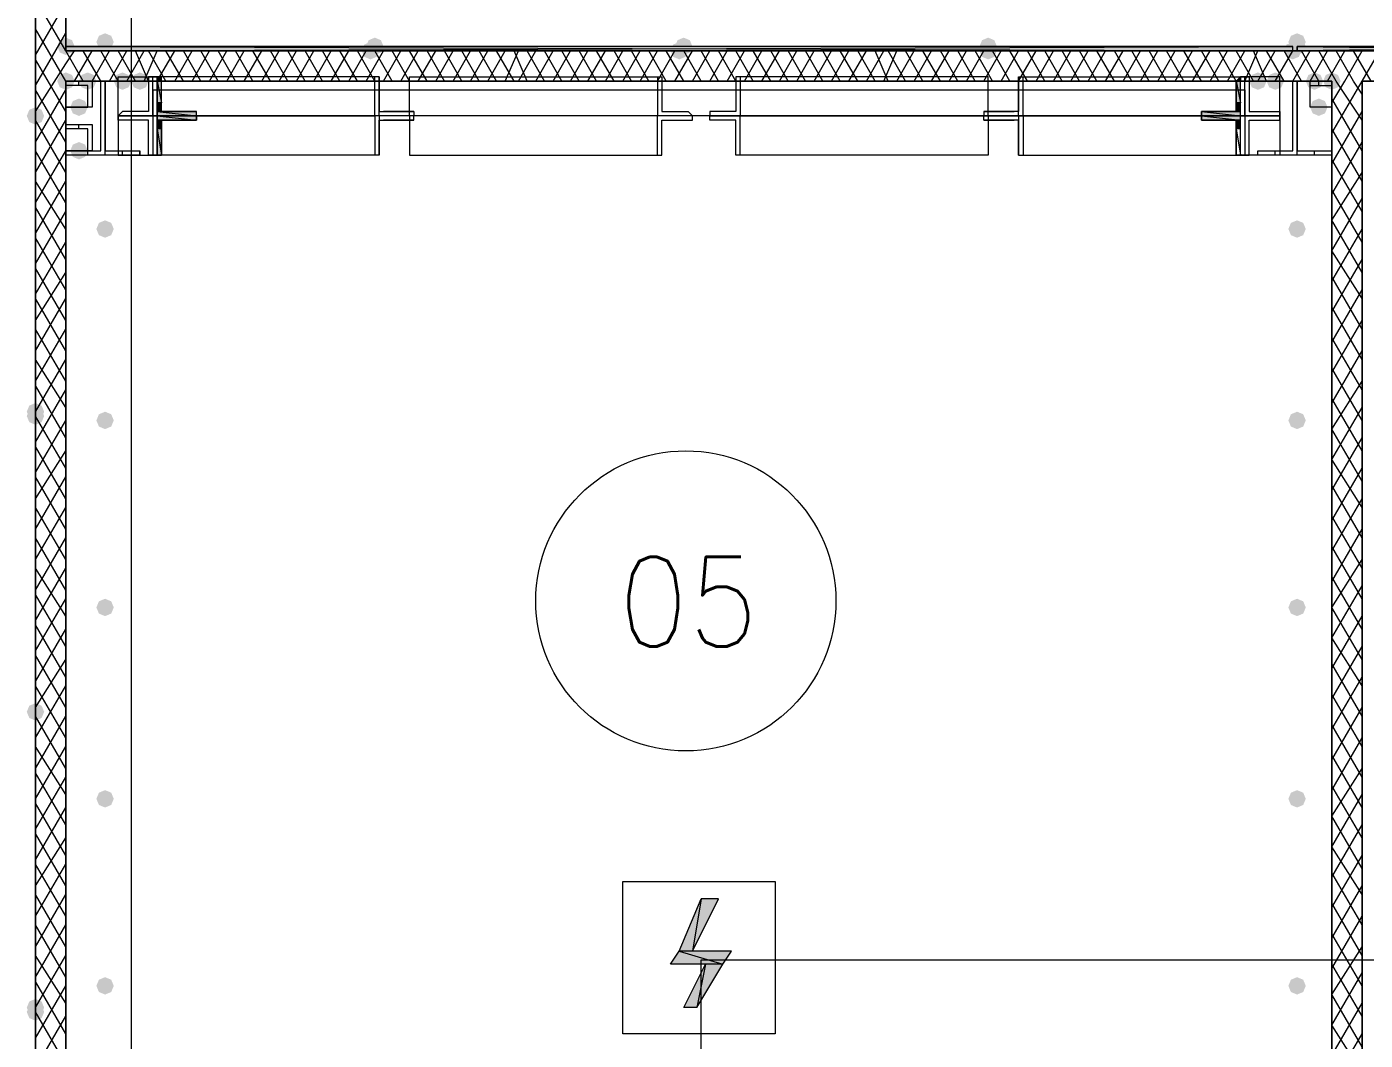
# Model space of a CAD drawing. Header units: millimetres. Extents: x 0 to 420, y 0 to 297.
# Drawn here: x 101.05 to 114.07, y 178.08 to 187.94 of the extents above; entities that cross this region are included whole.
import ezdxf

# ---------------------------------------------------------------- set-up
doc = ezdxf.new("R2010")
doc.units = ezdxf.units.MM
doc.styles.get("Standard").update_dxf_attribs({"font": 'STANDARD'})

msp = doc.modelspace()

# ---------------------------------------------------------------- hatches: boundary and pattern name
h = msp.add_hatch(color=7)
h.paths.add_polyline_path([(101.134333, 204.427667), (101.134333, 187.071)], flags=0)
h.paths.add_polyline_path([(101.134333, 187.071), (101.134333, 204.427667)], flags=0)
for color, points in [(254, [(101.515333, 187.748333), (101.490463, 187.688538), (101.430667, 187.663667), (101.370871, 187.688538), (101.346, 187.748333), (101.370871, 187.808129), (101.430667, 187.833), (101.490462, 187.808129)]), (7, [(101.896333, 187.790667), (101.871462, 187.730871), (101.811667, 187.706), (101.751871, 187.730871), (101.727, 187.790667), (101.751871, 187.850462), (101.811667, 187.875333), (101.871462, 187.850463)]), (254, [(104.521, 187.748333), (104.496129, 187.688538), (104.436333, 187.663667), (104.376537, 187.688538), (104.351667, 187.748333), (104.376537, 187.808129), (104.436333, 187.833), (104.496129, 187.808129)]), (254, [(107.526667, 187.748333), (107.501796, 187.688538), (107.442, 187.663667), (107.382204, 187.688538), (107.357333, 187.748333), (107.382204, 187.808129), (107.442, 187.833), (107.501796, 187.808129)]), (254, [(110.49, 187.748333), (110.465129, 187.688538), (110.405333, 187.663667), (110.345538, 187.688538), (110.320667, 187.748333), (110.345537, 187.808129), (110.405333, 187.833), (110.465129, 187.808129)]), (7, [(113.495667, 187.790667), (113.470796, 187.730871), (113.411, 187.706), (113.351204, 187.730871), (113.326333, 187.790667), (113.351204, 187.850462), (113.411, 187.875333), (113.470796, 187.850463)]), (254, [(113.495667, 187.748333), (113.470796, 187.688538), (113.411, 187.663667), (113.351204, 187.688538), (113.326333, 187.748333), (113.351204, 187.808129), (113.411, 187.833), (113.470796, 187.808129)]), (254, [(113.495667, 187.748333), (113.470796, 187.688538), (113.411, 187.663667), (113.351204, 187.688538), (113.326333, 187.748333), (113.351204, 187.808129), (113.411, 187.833), (113.470796, 187.808129)]), (254, [(104.478667, 187.706), (104.453796, 187.646204), (104.394, 187.621333), (104.334204, 187.646204), (104.309333, 187.706), (104.334204, 187.765796), (104.394, 187.790667), (104.453796, 187.765796)]), (254, [(107.484333, 187.706), (107.459462, 187.646204), (107.399667, 187.621333), (107.339871, 187.646204), (107.315, 187.706), (107.339871, 187.765796), (107.399667, 187.790667), (107.459462, 187.765796)]), (254, [(110.49, 187.706), (110.465129, 187.646204), (110.405333, 187.621333), (110.345538, 187.646204), (110.320667, 187.706), (110.345537, 187.765796), (110.405333, 187.790667), (110.465129, 187.765796)]), (254, [(113.453333, 187.706), (113.428463, 187.646204), (113.368667, 187.621333), (113.308871, 187.646204), (113.284, 187.706), (113.308871, 187.765796), (113.368667, 187.790667), (113.428462, 187.765796)]), (254, [(113.453333, 187.706), (113.428463, 187.646204), (113.368667, 187.621333), (113.308871, 187.646204), (113.284, 187.706), (113.308871, 187.765796), (113.368667, 187.790667), (113.428462, 187.765796)]), (7, [(101.515333, 187.409667), (101.490463, 187.349871), (101.430667, 187.325), (101.370871, 187.349871), (101.346, 187.409667), (101.370871, 187.469462), (101.430667, 187.494333), (101.490462, 187.469463)]), (7, [(101.727, 187.409667), (101.702129, 187.349871), (101.642333, 187.325), (101.582538, 187.349871), (101.557667, 187.409667), (101.582537, 187.469462), (101.642333, 187.494333), (101.702129, 187.469463)]), (7, [(102.065667, 187.409667), (102.040796, 187.349871), (101.981, 187.325), (101.921204, 187.349871), (101.896333, 187.409667), (101.921204, 187.469462), (101.981, 187.494333), (102.040796, 187.469463)]), (7, [(102.235, 187.409667), (102.210129, 187.349871), (102.150333, 187.325), (102.090538, 187.349871), (102.065667, 187.409667), (102.090537, 187.469462), (102.150333, 187.494333), (102.210129, 187.469463)]), (7, [(113.114667, 187.409667), (113.089796, 187.349871), (113.03, 187.325), (112.970204, 187.349871), (112.945333, 187.409667), (112.970204, 187.469462), (113.03, 187.494333), (113.089796, 187.469463)]), (7, [(113.284, 187.409667), (113.259129, 187.349871), (113.199333, 187.325), (113.139538, 187.349871), (113.114667, 187.409667), (113.139537, 187.469462), (113.199333, 187.494333), (113.259129, 187.469463)]), (7, [(113.665, 187.409667), (113.640129, 187.349871), (113.580333, 187.325), (113.520538, 187.349871), (113.495667, 187.409667), (113.520537, 187.469462), (113.580333, 187.494333), (113.640129, 187.469463)]), (7, [(113.834333, 187.409667), (113.809462, 187.349871), (113.749667, 187.325), (113.689871, 187.349871), (113.665, 187.409667), (113.689871, 187.469462), (113.749667, 187.494333), (113.809462, 187.469463)]), (7, [(101.642333, 187.155667), (101.617463, 187.095871), (101.557667, 187.071), (101.497871, 187.095871), (101.473, 187.155667), (101.497871, 187.215462), (101.557667, 187.240333), (101.617462, 187.215463)]), (7, [(113.707333, 187.155667), (113.682463, 187.095871), (113.622667, 187.071), (113.562871, 187.095871), (113.538, 187.155667), (113.562871, 187.215462), (113.622667, 187.240333), (113.682462, 187.215463)]), (254, [(101.219, 187.071), (101.194129, 187.011204), (101.134333, 186.986333), (101.074538, 187.011204), (101.049667, 187.071), (101.074537, 187.130796), (101.134333, 187.155667), (101.194129, 187.130796)]), (254, [(101.219, 187.071), (101.194129, 187.011204), (101.134333, 186.986333), (101.074538, 187.011204), (101.049667, 187.071), (101.074537, 187.130796), (101.134333, 187.155667), (101.194129, 187.130796)]), (98, [(102.658333, 187.113333), (102.616, 187.113333)]), (98, [(112.522, 187.113333), (112.564333, 187.113333)]), (98, [(112.776, 187.113333), (112.860667, 187.113333)]), (98, [(112.522, 187.028667), (112.564333, 187.028667)]), (7, [(101.642333, 186.732333), (101.617463, 186.672537), (101.557667, 186.647667), (101.497871, 186.672537), (101.473, 186.732333), (101.497871, 186.792129), (101.557667, 186.817), (101.617462, 186.792129)]), (98, [(102.319667, 186.69), (102.362, 186.69)]), (7, [(101.896333, 185.970333), (101.871462, 185.910537), (101.811667, 185.885667), (101.751871, 185.910537), (101.727, 185.970333), (101.751871, 186.030129), (101.811667, 186.055), (101.871462, 186.030129)]), (7, [(113.495667, 185.970333), (113.470796, 185.910537), (113.411, 185.885667), (113.351204, 185.910537), (113.326333, 185.970333), (113.351204, 186.030129), (113.411, 186.055), (113.470796, 186.030129)]), (254, [(101.219, 184.192333), (101.194129, 184.132537), (101.134333, 184.107667), (101.074538, 184.132537), (101.049667, 184.192333), (101.074537, 184.252129), (101.134333, 184.277), (101.194129, 184.252129)]), (254, [(101.219, 184.15), (101.194129, 184.090204), (101.134333, 184.065333), (101.074538, 184.090204), (101.049667, 184.15), (101.074537, 184.209796), (101.134333, 184.234667), (101.194129, 184.209796)]), (7, [(101.896333, 184.107667), (101.871462, 184.047871), (101.811667, 184.023), (101.751871, 184.047871), (101.727, 184.107667), (101.751871, 184.167462), (101.811667, 184.192333), (101.871462, 184.167463)]), (7, [(113.495667, 184.107667), (113.470796, 184.047871), (113.411, 184.023), (113.351204, 184.047871), (113.326333, 184.107667), (113.351204, 184.167462), (113.411, 184.192333), (113.470796, 184.167463)]), (7, [(101.896333, 182.287333), (101.871462, 182.227537), (101.811667, 182.202667), (101.751871, 182.227537), (101.727, 182.287333), (101.751871, 182.347129), (101.811667, 182.372), (101.871462, 182.347129)]), (7, [(113.495667, 182.287333), (113.470796, 182.227537), (113.411, 182.202667), (113.351204, 182.227537), (113.326333, 182.287333), (113.351204, 182.347129), (113.411, 182.372), (113.470796, 182.347129)]), (254, [(101.219, 181.271333), (101.194129, 181.211537), (101.134333, 181.186667), (101.074538, 181.211537), (101.049667, 181.271333), (101.074537, 181.331129), (101.134333, 181.356), (101.194129, 181.331129)]), (254, [(101.219, 181.271333), (101.194129, 181.211537), (101.134333, 181.186667), (101.074538, 181.211537), (101.049667, 181.271333), (101.074537, 181.331129), (101.134333, 181.356), (101.194129, 181.331129)]), (7, [(101.896333, 180.424667), (101.871462, 180.364871), (101.811667, 180.34), (101.751871, 180.364871), (101.727, 180.424667), (101.751871, 180.484462), (101.811667, 180.509333), (101.871462, 180.484463)]), (7, [(113.495667, 180.424667), (113.470796, 180.364871), (113.411, 180.34), (113.351204, 180.364871), (113.326333, 180.424667), (113.351204, 180.484462), (113.411, 180.509333), (113.470796, 180.484463)]), (7, [(101.896333, 178.604333), (101.871462, 178.544537), (101.811667, 178.519667), (101.751871, 178.544537), (101.727, 178.604333), (101.751871, 178.664129), (101.811667, 178.689), (101.871462, 178.664129)]), (7, [(113.495667, 178.604333), (113.470796, 178.544537), (113.411, 178.519667), (113.351204, 178.544537), (113.326333, 178.604333), (113.351204, 178.664129), (113.411, 178.689), (113.470796, 178.664129)]), (254, [(101.219, 178.392667), (101.194129, 178.332871), (101.134333, 178.308), (101.074538, 178.332871), (101.049667, 178.392667), (101.074537, 178.452462), (101.134333, 178.477333), (101.194129, 178.452463)]), (254, [(101.219, 178.350333), (101.194129, 178.290537), (101.134333, 178.265667), (101.074538, 178.290537), (101.049667, 178.350333), (101.074537, 178.410129), (101.134333, 178.435), (101.194129, 178.410129)])]:
    msp.add_hatch(color=color).paths.add_polyline_path(points, flags=0)
h = msp.add_hatch(color=7)
h.paths.add_polyline_path([(113.368667, 187.748333), (101.430667, 187.748333), (113.368667, 187.706)], flags=0)
h.paths.add_polyline_path([(101.430667, 187.748333), (113.368667, 187.706), (101.430667, 187.706)], flags=0)
h = msp.add_hatch(color=7)
h.paths.add_polyline_path([(116.713, 187.748333), (113.411, 187.748333), (116.713, 187.706)], flags=0)
h.paths.add_polyline_path([(113.411, 187.748333), (116.713, 187.706), (113.411, 187.706)], flags=0)
h = msp.add_hatch(color=98)
h.paths.add_polyline_path([(102.319667, 187.452), (102.362, 187.452)], flags=0)
h.paths.add_polyline_path([(102.362, 187.452), (102.319667, 187.452)], flags=0)
h.paths.add_polyline_path([(102.362, 187.452), (102.319667, 187.452)], flags=0)
h.paths.add_polyline_path([(102.319667, 187.452), (102.362, 187.452)], flags=0)
h = msp.add_hatch(color=98)
h.paths.add_polyline_path([(102.362, 187.452), (102.319667, 187.452), (102.362, 187.409667)], flags=0)
h.paths.add_polyline_path([(102.319667, 187.452), (102.362, 187.409667), (102.319667, 187.409667)], flags=0)
h = msp.add_hatch(color=98)
h.paths.add_polyline_path([(112.860667, 187.409667), (112.860667, 187.452)], flags=0)
h.paths.add_polyline_path([(112.860667, 187.452), (112.860667, 187.409667), (112.818333, 187.409667)], flags=0)
h = msp.add_hatch(color=98)
h.paths.add_polyline_path([(102.362, 187.409667), (102.319667, 187.409667), (102.362, 187.198)], flags=0)
h.paths.add_polyline_path([(102.319667, 187.409667), (102.362, 187.198), (102.319667, 187.198)], flags=0)
h = msp.add_hatch(color=98)
h.paths.add_polyline_path([(112.860667, 187.409667), (112.818333, 187.409667), (112.860667, 187.198)], flags=0)
h.paths.add_polyline_path([(112.818333, 187.409667), (112.860667, 187.198), (112.818333, 187.198)], flags=0)
h = msp.add_hatch(color=98)
h.paths.add_polyline_path([(102.362, 187.198), (102.319667, 187.198), (102.362, 187.155667)], flags=0)
h.paths.add_polyline_path([(102.319667, 187.198), (102.362, 187.155667), (102.319667, 187.155667)], flags=0)
h = msp.add_hatch(color=98)
h.paths.add_polyline_path([(112.860667, 187.198), (112.818333, 187.198), (112.860667, 187.155667)], flags=0)
h.paths.add_polyline_path([(112.818333, 187.198), (112.860667, 187.155667), (112.818333, 187.155667)], flags=0)
h = msp.add_hatch(color=7)
h.paths.add_polyline_path([(101.134333, 187.071), (101.134333, 169.672)], flags=0)
h.paths.add_polyline_path([(101.134333, 169.672), (101.134333, 187.071)], flags=0)
h = msp.add_hatch(color=98)
h.paths.add_polyline_path([(102.362, 187.155667), (102.319667, 187.155667), (102.362, 187.113333)], flags=0)
h.paths.add_polyline_path([(102.319667, 187.155667), (102.362, 187.113333), (102.319667, 187.113333)], flags=0)
h.paths.add_polyline_path([(102.362, 187.113333), (102.319667, 187.113333)], flags=0)
h.paths.add_polyline_path([(102.319667, 187.113333), (102.362, 187.113333)], flags=0)
h.paths.add_polyline_path([(102.362, 187.113333), (102.319667, 187.113333)], flags=0)
h.paths.add_polyline_path([(102.362, 187.113333), (102.319667, 187.113333)], flags=0)
h = msp.add_hatch(color=98)
h.paths.add_polyline_path([(102.404333, 187.113333), (102.319667, 187.113333)], flags=0)
h.paths.add_polyline_path([(102.404333, 187.113333), (102.319667, 187.113333), (102.362, 187.113333)], flags=0)
h = msp.add_hatch(color=98)
h.paths.add_polyline_path([(102.616, 187.113333), (102.319667, 187.113333)], flags=0)
h.paths.add_polyline_path([(102.616, 187.113333), (102.319667, 187.113333), (102.404333, 187.113333)], flags=0)
h = msp.add_hatch(color=98)
h.paths.add_polyline_path([(102.319667, 187.113333), (102.658333, 187.113333)], flags=0)
h.paths.add_polyline_path([(102.658333, 187.113333), (102.319667, 187.113333)], flags=0)
h = msp.add_hatch(color=98)
h.paths.add_polyline_path([(102.700667, 187.113333), (102.319667, 187.113333)], flags=0)
h.paths.add_polyline_path([(102.319667, 187.113333), (102.700667, 187.113333)], flags=0)
h.paths.add_polyline_path([(102.700667, 187.113333), (102.319667, 187.113333)], flags=0)
h.paths.add_polyline_path([(102.700667, 187.113333), (102.319667, 187.113333), (102.658333, 187.113333)], flags=0)
h = msp.add_hatch(color=98)
h.paths.add_polyline_path([(102.700667, 187.113333), (102.319667, 187.113333), (102.700667, 187.071)], flags=0)
h.paths.add_polyline_path([(102.319667, 187.113333), (102.700667, 187.071), (102.319667, 187.071)], flags=0)
h.paths.add_polyline_path([(102.700667, 187.071), (102.319667, 187.071)], flags=0)
h.paths.add_polyline_path([(102.319667, 187.071), (102.700667, 187.071)], flags=0)
h.paths.add_polyline_path([(102.700667, 187.071), (102.319667, 187.071)], flags=0)
h.paths.add_polyline_path([(102.700667, 187.071), (102.319667, 187.071)], flags=0)
h = msp.add_hatch(color=98)
h.paths.add_polyline_path([(102.700667, 187.071), (102.319667, 187.071), (102.700667, 187.028667)], flags=0)
h.paths.add_polyline_path([(102.319667, 187.071), (102.700667, 187.028667), (102.319667, 187.028667)], flags=0)
h.paths.add_polyline_path([(102.700667, 187.028667), (102.319667, 187.028667)], flags=0)
h.paths.add_polyline_path([(102.319667, 187.028667), (102.700667, 187.028667)], flags=0)
h.paths.add_polyline_path([(102.700667, 187.028667), (102.319667, 187.028667)], flags=0)
h.paths.add_polyline_path([(102.700667, 187.028667), (102.319667, 187.028667)], flags=0)
h.paths.add_polyline_path([(102.319667, 187.028667), (102.700667, 187.028667)], flags=0)
h.paths.add_polyline_path([(102.700667, 187.028667), (102.319667, 187.028667)], flags=0)
h = msp.add_hatch(color=98)
h.paths.add_polyline_path([(102.616, 187.113333), (102.658333, 187.113333)], flags=0)
h.paths.add_polyline_path([(102.658333, 187.113333), (102.616, 187.113333)], flags=0)
h = msp.add_hatch(color=98)
h.paths.add_polyline_path([(112.860667, 187.113333), (112.522, 187.113333)], flags=0)
h.paths.add_polyline_path([(112.522, 187.113333), (112.860667, 187.113333)], flags=0)
h.paths.add_polyline_path([(112.860667, 187.113333), (112.522, 187.113333)], flags=0)
h.paths.add_polyline_path([(112.860667, 187.113333), (112.522, 187.113333), (112.479667, 187.113333)], flags=0)
h = msp.add_hatch(color=98)
h.paths.add_polyline_path([(112.479667, 187.113333), (112.860667, 187.113333)], flags=0)
h.paths.add_polyline_path([(112.860667, 187.113333), (112.479667, 187.113333)], flags=0)
h = msp.add_hatch(color=98)
h.paths.add_polyline_path([(112.860667, 187.113333), (112.479667, 187.113333), (112.860667, 187.071)], flags=0)
h.paths.add_polyline_path([(112.479667, 187.113333), (112.860667, 187.071), (112.479667, 187.071)], flags=0)
h.paths.add_polyline_path([(112.860667, 187.071), (112.479667, 187.071)], flags=0)
h.paths.add_polyline_path([(112.479667, 187.071), (112.860667, 187.071)], flags=0)
h.paths.add_polyline_path([(112.860667, 187.071), (112.479667, 187.071)], flags=0)
h.paths.add_polyline_path([(112.860667, 187.071), (112.479667, 187.071)], flags=0)
h = msp.add_hatch(color=98)
h.paths.add_polyline_path([(112.860667, 187.071), (112.479667, 187.071), (112.860667, 187.028667)], flags=0)
h.paths.add_polyline_path([(112.479667, 187.071), (112.860667, 187.028667), (112.479667, 187.028667)], flags=0)
h.paths.add_polyline_path([(112.860667, 187.028667), (112.479667, 187.028667)], flags=0)
h.paths.add_polyline_path([(112.479667, 187.028667), (112.860667, 187.028667)], flags=0)
h.paths.add_polyline_path([(112.860667, 187.028667), (112.479667, 187.028667)], flags=0)
h.paths.add_polyline_path([(112.860667, 187.028667), (112.479667, 187.028667)], flags=0)
h.paths.add_polyline_path([(112.479667, 187.028667), (112.860667, 187.028667)], flags=0)
h.paths.add_polyline_path([(112.860667, 187.028667), (112.479667, 187.028667)], flags=0)
h.paths.add_polyline_path([(112.860667, 187.028667), (112.479667, 187.028667), (112.522, 187.028667)], flags=0)
h = msp.add_hatch(color=98)
h.paths.add_polyline_path([(112.522, 187.113333), (112.564333, 187.113333)], flags=0)
h.paths.add_polyline_path([(112.564333, 187.113333), (112.522, 187.113333)], flags=0)
h = msp.add_hatch(color=98)
h.paths.add_polyline_path([(112.860667, 187.113333), (112.818333, 187.113333)], flags=0)
h.paths.add_polyline_path([(112.818333, 187.113333), (112.860667, 187.113333), (112.776, 187.113333)], flags=0)
h.paths.add_polyline_path([(112.860667, 187.113333), (112.776, 187.113333), (112.564333, 187.113333)], flags=0)
h = msp.add_hatch(color=98)
h.paths.add_polyline_path([(112.860667, 187.155667), (112.818333, 187.155667), (112.860667, 187.113333)], flags=0)
h.paths.add_polyline_path([(112.818333, 187.155667), (112.860667, 187.113333), (112.818333, 187.113333)], flags=0)
h.paths.add_polyline_path([(112.860667, 187.113333), (112.818333, 187.113333)], flags=0)
h.paths.add_polyline_path([(112.818333, 187.113333), (112.860667, 187.113333)], flags=0)
h.paths.add_polyline_path([(112.860667, 187.113333), (112.818333, 187.113333)], flags=0)
h.paths.add_polyline_path([(112.860667, 187.113333), (112.818333, 187.113333)], flags=0)
h = msp.add_hatch(color=98)
h.paths.add_polyline_path([(102.658333, 187.028667), (102.319667, 187.028667)], flags=0)
h.paths.add_polyline_path([(102.319667, 187.028667), (102.658333, 187.028667)], flags=0)
h.paths.add_polyline_path([(102.658333, 187.028667), (102.319667, 187.028667)], flags=0)
h.paths.add_polyline_path([(102.658333, 187.028667), (102.319667, 187.028667), (102.700667, 187.028667)], flags=0)
h = msp.add_hatch(color=98)
h.paths.add_polyline_path([(102.404333, 187.028667), (102.319667, 187.028667)], flags=0)
h.paths.add_polyline_path([(102.404333, 187.028667), (102.319667, 187.028667), (102.616, 187.028667)], flags=0)
h = msp.add_hatch(color=98)
h.paths.add_polyline_path([(102.319667, 187.028667), (102.362, 187.028667)], flags=0)
h.paths.add_polyline_path([(102.362, 187.028667), (102.319667, 187.028667)], flags=0)
h.paths.add_polyline_path([(102.362, 187.028667), (102.319667, 187.028667)], flags=0)
h.paths.add_polyline_path([(102.319667, 187.028667), (102.362, 187.028667)], flags=0)
h.paths.add_polyline_path([(102.362, 187.028667), (102.319667, 187.028667)], flags=0)
h.paths.add_polyline_path([(102.362, 187.028667), (102.319667, 187.028667), (102.404333, 187.028667)], flags=0)
h = msp.add_hatch(color=98)
h.paths.add_polyline_path([(102.362, 187.028667), (102.319667, 187.028667), (102.362, 186.986333)], flags=0)
h.paths.add_polyline_path([(102.319667, 187.028667), (102.362, 186.986333), (102.319667, 186.986333)], flags=0)
h = msp.add_hatch(color=98)
h.paths.add_polyline_path([(102.362, 186.986333), (102.319667, 186.986333), (102.362, 186.944)], flags=0)
h.paths.add_polyline_path([(102.319667, 186.986333), (102.362, 186.944), (102.319667, 186.944)], flags=0)
h = msp.add_hatch(color=98)
h.paths.add_polyline_path([(102.362, 186.944), (102.319667, 186.944), (102.362, 186.69)], flags=0)
h.paths.add_polyline_path([(102.319667, 186.944), (102.362, 186.69), (102.319667, 186.69)], flags=0)
h.paths.add_polyline_path([(102.362, 186.69), (102.319667, 186.69)], flags=0)
h.paths.add_polyline_path([(102.319667, 186.69), (102.362, 186.69)], flags=0)
h.paths.add_polyline_path([(102.362, 186.69), (102.319667, 186.69)], flags=0)
h.paths.add_polyline_path([(102.362, 186.69), (102.319667, 186.69)], flags=0)
h = msp.add_hatch(color=98)
h.paths.add_polyline_path([(102.616, 187.028667), (102.658333, 187.028667)], flags=0)
h.paths.add_polyline_path([(102.658333, 187.028667), (102.616, 187.028667)], flags=0)
h.paths.add_polyline_path([(102.658333, 187.028667), (102.616, 187.028667)], flags=0)
h = msp.add_hatch(color=98)
h.paths.add_polyline_path([(112.479667, 187.028667), (112.860667, 187.028667)], flags=0)
h.paths.add_polyline_path([(112.860667, 187.028667), (112.522, 187.028667)], flags=0)
h.paths.add_polyline_path([(112.860667, 187.028667), (112.522, 187.028667)], flags=0)
h = msp.add_hatch(color=98)
h.paths.add_polyline_path([(112.522, 187.028667), (112.564333, 187.028667)], flags=0)
h.paths.add_polyline_path([(112.564333, 187.028667), (112.522, 187.028667)], flags=0)
h = msp.add_hatch(color=98)
h.paths.add_polyline_path([(112.860667, 187.028667), (112.564333, 187.028667)], flags=0)
h.paths.add_polyline_path([(112.564333, 187.028667), (112.860667, 187.028667), (112.776, 187.028667)], flags=0)
h = msp.add_hatch(color=98)
h.paths.add_polyline_path([(112.860667, 187.028667), (112.776, 187.028667)], flags=0)
h.paths.add_polyline_path([(112.776, 187.028667), (112.860667, 187.028667), (112.818333, 187.028667)], flags=0)
h.paths.add_polyline_path([(112.860667, 187.028667), (112.818333, 187.028667)], flags=0)
h.paths.add_polyline_path([(112.818333, 187.028667), (112.860667, 187.028667)], flags=0)
h.paths.add_polyline_path([(112.860667, 187.028667), (112.818333, 187.028667)], flags=0)
h.paths.add_polyline_path([(112.860667, 187.028667), (112.818333, 187.028667)], flags=0)
h = msp.add_hatch(color=98)
h.paths.add_polyline_path([(112.860667, 187.028667), (112.818333, 187.028667), (112.860667, 186.986333)], flags=0)
h.paths.add_polyline_path([(112.818333, 187.028667), (112.860667, 186.986333), (112.818333, 186.986333)], flags=0)
h = msp.add_hatch(color=98)
h.paths.add_polyline_path([(112.860667, 186.986333), (112.818333, 186.986333), (112.860667, 186.944)], flags=0)
h.paths.add_polyline_path([(112.818333, 186.986333), (112.860667, 186.944), (112.818333, 186.944)], flags=0)
h = msp.add_hatch(color=1)
h.paths.add_polyline_path([(107.780668, 179.450999), (107.611335, 179.450999), (107.526668, 178.942999)], flags=0)
h.paths.add_polyline_path([(107.611335, 179.450999), (107.526668, 178.942999), (107.399668, 178.942999)], flags=0)
h = msp.add_hatch(color=1)
h.paths.add_polyline_path([(107.907668, 178.942999), (107.399668, 178.942999), (107.823001, 178.815999)], flags=0)
h.paths.add_polyline_path([(107.399668, 178.942999), (107.823001, 178.815999), (107.315001, 178.815999)], flags=0)
h = msp.add_hatch(color=1)
h.paths.add_polyline_path([(107.823001, 178.815999), (107.653668, 178.815999), (107.569001, 178.392666)], flags=0)
h.paths.add_polyline_path([(107.653668, 178.815999), (107.569001, 178.392666), (107.442001, 178.392666)], flags=0)

# ---------------------------------------------------------------- linework, layer by layer
at = {"color": 7, "lineweight": 0}
for points in [[(101.134333, 222.504), (101.134333, 167.216667)], [(101.430667, 187.706), (101.430667, 216.111667)], [(101.134333, 204.427667), (101.134333, 187.071), (101.134333, 204.427667), (101.134333, 187.071)], [(101.430667, 187.706), (101.134333, 188.214)], [(101.134333, 187.663667), (101.430667, 188.171667)], [(101.430667, 187.409667), (101.134333, 187.917667)], [(101.134333, 187.367333), (101.430667, 187.875333)], [(113.368667, 187.706), (101.430667, 187.706), (113.368667, 187.748333), (101.430667, 187.748333)], [(101.430667, 187.579), (101.515333, 187.706)], [(101.6, 187.409667), (101.430667, 187.706)], [(116.713, 187.706), (101.430667, 187.706)], [(101.515333, 187.409667), (101.684667, 187.706)], [(101.769333, 187.409667), (101.6, 187.706)], [(101.684667, 187.409667), (101.854, 187.706)], [(101.938667, 187.409667), (101.769333, 187.706)], [(101.854, 187.409667), (102.023333, 187.706)], [(102.108, 187.409667), (101.938667, 187.706)], [(102.023333, 187.409667), (102.192667, 187.706)], [(102.235, 187.409667), (102.108, 187.706)], [(102.192667, 187.409667), (102.319667, 187.706)], [(102.404333, 187.409667), (102.235, 187.706)], [(102.319667, 187.409667), (102.489, 187.706)], [(102.573667, 187.409667), (102.404333, 187.706)], [(102.489, 187.409667), (102.658333, 187.706)], [(102.743, 187.409667), (102.573667, 187.706)], [(102.658333, 187.409667), (102.827667, 187.706)], [(102.912333, 187.409667), (102.743, 187.706)], [(102.827667, 187.409667), (102.997, 187.706)], [(103.081667, 187.409667), (102.912333, 187.706)], [(102.997, 187.409667), (103.166333, 187.706)], [(103.251, 187.409667), (103.081667, 187.706)], [(103.166333, 187.409667), (103.335667, 187.706)], [(103.420333, 187.409667), (103.251, 187.706)], [(103.335667, 187.409667), (103.505, 187.706)], [(103.589667, 187.409667), (103.420333, 187.706)], [(103.505, 187.409667), (103.674333, 187.706)], [(103.759, 187.409667), (103.589667, 187.706)], [(103.674333, 187.409667), (103.843667, 187.706)], [(103.928333, 187.409667), (103.759, 187.706)], [(103.843667, 187.409667), (104.013, 187.706)], [(104.097667, 187.409667), (103.928333, 187.706)], [(104.013, 187.409667), (104.182333, 187.706)], [(104.267, 187.409667), (104.097667, 187.706)], [(104.182333, 187.409667), (104.351667, 187.706)], [(104.436333, 187.409667), (104.267, 187.706)], [(104.351667, 187.409667), (104.521, 187.706)], [(104.605667, 187.409667), (104.436333, 187.706)], [(104.521, 187.409667), (104.690333, 187.706)], [(104.775, 187.409667), (104.605667, 187.706)], [(104.690333, 187.409667), (104.859667, 187.706)], [(104.944333, 187.409667), (104.775, 187.706)], [(104.859667, 187.409667), (105.029, 187.706)], [(105.113667, 187.409667), (104.944333, 187.706)], [(105.029, 187.409667), (105.198333, 187.706)], [(105.283, 187.409667), (105.113667, 187.706)], [(105.198333, 187.409667), (105.367667, 187.706)], [(105.452333, 187.409667), (105.283, 187.706)], [(105.367667, 187.409667), (105.537, 187.706)], [(105.621667, 187.409667), (105.452333, 187.706)], [(105.537, 187.409667), (105.706333, 187.706)], [(105.791, 187.409667), (105.621667, 187.706)], [(105.706333, 187.409667), (105.833333, 187.706)], [(105.918, 187.409667), (105.791, 187.706)], [(105.833333, 187.409667), (106.002667, 187.706)], [(106.087333, 187.409667), (105.918, 187.706)], [(106.002667, 187.409667), (106.172, 187.706)], [(106.256667, 187.409667), (106.087333, 187.706)], [(106.172, 187.409667), (106.341333, 187.706)], [(106.426, 187.409667), (106.256667, 187.706)], [(106.341333, 187.409667), (106.510667, 187.706)], [(106.595333, 187.409667), (106.426, 187.706)], [(106.510667, 187.409667), (106.68, 187.706)], [(106.764667, 187.409667), (106.595333, 187.706)], [(106.68, 187.409667), (106.849333, 187.706)], [(106.934, 187.409667), (106.764667, 187.706)], [(106.849333, 187.409667), (107.018667, 187.706)], [(107.103333, 187.409667), (106.934, 187.706)], [(107.018667, 187.409667), (107.188, 187.706)], [(107.272667, 187.409667), (107.103333, 187.706)], [(107.188, 187.409667), (107.357333, 187.706)], [(107.442, 187.409667), (107.272667, 187.706)], [(107.357333, 187.409667), (107.526667, 187.706)], [(107.611333, 187.409667), (107.442, 187.706)], [(107.526667, 187.409667), (107.696, 187.706)], [(107.780667, 187.409667), (107.611333, 187.706)], [(107.696, 187.409667), (107.865333, 187.706)], [(107.95, 187.409667), (107.780667, 187.706)], [(107.865333, 187.409667), (108.034667, 187.706)], [(108.119333, 187.409667), (107.95, 187.706)], [(108.034667, 187.409667), (108.204, 187.706)], [(108.288667, 187.409667), (108.119333, 187.706)], [(108.204, 187.409667), (108.373333, 187.706)], [(108.458, 187.409667), (108.288667, 187.706)], [(108.373333, 187.409667), (108.542667, 187.706)], [(108.627333, 187.409667), (108.458, 187.706)], [(108.542667, 187.409667), (108.712, 187.706)], [(108.796667, 187.409667), (108.627333, 187.706)], [(108.712, 187.409667), (108.881333, 187.706)], [(108.966, 187.409667), (108.796667, 187.706)], [(108.881333, 187.409667), (109.050667, 187.706)], [(109.135333, 187.409667), (108.966, 187.706)], [(109.050667, 187.409667), (109.22, 187.706)], [(109.304667, 187.409667), (109.135333, 187.706)], [(109.22, 187.409667), (109.389333, 187.706)], [(109.431667, 187.409667), (109.304667, 187.706)], [(109.389333, 187.409667), (109.516333, 187.706)], [(109.601, 187.409667), (109.431667, 187.706)], [(109.516333, 187.409667), (109.685667, 187.706)], [(109.770333, 187.409667), (109.601, 187.706)], [(109.685667, 187.409667), (109.855, 187.706)], [(109.939667, 187.409667), (109.770333, 187.706)], [(109.855, 187.409667), (110.024333, 187.706)], [(110.109, 187.409667), (109.939667, 187.706)], [(110.024333, 187.409667), (110.193667, 187.706)], [(110.278333, 187.409667), (110.109, 187.706)], [(110.193667, 187.409667), (110.363, 187.706)], [(110.447667, 187.409667), (110.278333, 187.706)], [(110.363, 187.409667), (110.532333, 187.706)], [(110.617, 187.409667), (110.447667, 187.706)], [(110.532333, 187.409667), (110.701667, 187.706)], [(110.786333, 187.409667), (110.617, 187.706)], [(110.701667, 187.409667), (110.871, 187.706)], [(110.955667, 187.409667), (110.786333, 187.706)], [(110.871, 187.409667), (111.040333, 187.706)], [(111.125, 187.409667), (110.955667, 187.706)], [(111.040333, 187.409667), (111.209667, 187.706)], [(111.294333, 187.409667), (111.125, 187.706)], [(111.209667, 187.409667), (111.379, 187.706)], [(111.463667, 187.409667), (111.294333, 187.706)], [(111.379, 187.409667), (111.548333, 187.706)], [(111.633, 187.409667), (111.463667, 187.706)], [(111.548333, 187.409667), (111.717667, 187.706)], [(111.802333, 187.409667), (111.633, 187.706)], [(111.717667, 187.409667), (111.887, 187.706)], [(111.971667, 187.409667), (111.802333, 187.706)], [(111.887, 187.409667), (112.056333, 187.706)], [(112.141, 187.409667), (111.971667, 187.706)], [(112.056333, 187.409667), (112.225667, 187.706)], [(112.310333, 187.409667), (112.141, 187.706)], [(112.225667, 187.409667), (112.395, 187.706)], [(112.479667, 187.409667), (112.310333, 187.706)], [(112.395, 187.409667), (112.564333, 187.706)], [(112.649, 187.409667), (112.479667, 187.706)], [(112.564333, 187.409667), (112.733667, 187.706)], [(112.818333, 187.409667), (112.649, 187.706)], [(112.733667, 187.409667), (112.903, 187.706)], [(112.987667, 187.409667), (112.818333, 187.706)], [(112.903, 187.409667), (113.03, 187.706)], [(113.114667, 187.409667), (112.987667, 187.706)], [(113.03, 187.409667), (113.199333, 187.706)], [(113.284, 187.409667), (113.114667, 187.706)], [(113.199333, 187.409667), (113.368667, 187.706)], [(113.453333, 187.409667), (113.284, 187.706)], [(113.368667, 187.409667), (113.538, 187.706)], [(116.713, 187.748333), (113.411, 187.748333), (116.713, 187.748333), (113.411, 187.706)], [(113.622667, 187.409667), (113.453333, 187.706)], [(113.538, 187.409667), (113.707333, 187.706)], [(113.792, 187.409667), (113.622667, 187.706)], [(113.707333, 187.409667), (113.876667, 187.706)], [(113.961333, 187.409667), (113.792, 187.706)], [(113.876667, 187.409667), (114.046, 187.706)], [(114.130667, 187.409667), (113.961333, 187.706)], [(114.046, 187.409667), (114.215333, 187.706)], [(101.430667, 187.113333), (101.134333, 187.621333)], [(101.134333, 187.113333), (101.430667, 187.579)], [(102.277333, 187.071), (102.277333, 187.452), (102.235, 187.452), (102.235, 187.409667), (102.235, 187.155667), (102.235, 187.113333), (101.981, 187.113333), (101.938667, 187.071), (102.277333, 187.071), (104.436333, 187.071), (104.436333, 187.452), (102.277333, 187.452)], [(102.319667, 187.071), (101.938667, 187.071), (101.938667, 187.452), (102.319667, 187.452)], [(104.478667, 187.452), (102.319667, 187.452)], [(104.478667, 187.071), (104.478667, 187.452), (104.478667, 187.409667), (104.478667, 187.155667), (104.478667, 187.113333)], [(107.188, 187.452), (107.230333, 187.452)], [(107.230333, 187.452), (107.230333, 187.409667), (107.230333, 187.155667), (107.230333, 187.113333), (107.272667, 187.113333), (107.484333, 187.113333), (107.526667, 187.071)], [(107.95, 187.452), (107.95, 187.409667), (107.95, 187.155667), (107.95, 187.113333), (107.907667, 187.113333), (107.696, 187.113333), (107.696, 187.071)], [(107.992333, 187.452), (107.95, 187.452)], [(110.701667, 187.071), (110.701667, 187.452), (110.701667, 187.409667), (110.701667, 187.155667), (110.701667, 187.113333)], [(110.701667, 187.452), (112.860667, 187.452)], [(112.903, 187.071), (112.903, 187.452), (112.945333, 187.452), (112.945333, 187.409667), (112.945333, 187.155667), (112.945333, 187.113333), (112.987667, 187.113333), (113.199333, 187.113333), (113.241667, 187.113333), (113.241667, 187.071), (112.903, 187.071), (110.744, 187.071), (110.744, 187.452), (112.903, 187.452)], [(112.860667, 187.071), (113.241667, 187.071), (113.241667, 187.452), (112.860667, 187.452)], [(101.134333, 186.817), (101.430667, 187.325)], [(101.430667, 186.817), (101.134333, 187.325)], [(101.430667, 187.409667), (113.749667, 187.409667)], [(101.430667, 170.307), (101.430667, 187.409667)], [(101.557667, 187.367333), (101.557667, 187.409667)], [(101.811667, 186.69), (101.811667, 187.409667)], [(102.277333, 187.282667), (102.277333, 187.325), (112.903, 187.325)], [(112.903, 187.325), (112.903, 187.071), (102.277333, 187.071)], [(113.411, 186.69), (113.411, 187.409667)], [(113.622667, 187.367333), (113.622667, 187.409667)], [(113.749667, 187.198), (113.876667, 187.409667)], [(113.749667, 186.901667), (114.046, 187.409667)], [(113.749667, 187.409667), (113.749667, 170.307)], [(114.046, 187.028667), (113.792, 187.409667)], [(114.046, 187.282667), (113.961333, 187.409667)], [(114.046, 176.276), (114.046, 187.409667)], [(114.046, 187.409667), (116.713, 187.409667)], [(114.046, 186.732333), (113.749667, 187.240333)], [(101.134333, 169.672), (101.134333, 187.071), (101.134333, 169.672), (101.134333, 187.071)], [(102.277333, 187.071), (102.277333, 186.69), (102.235, 186.69), (102.235, 186.986333), (102.235, 187.028667), (101.981, 187.028667), (101.938667, 187.028667), (101.938667, 187.071), (102.277333, 187.071), (104.436333, 187.071), (104.436333, 186.69), (102.277333, 186.69)], [(102.319667, 187.071), (101.938667, 187.071), (101.938667, 186.69), (102.319667, 186.69)], [(104.478667, 187.071), (102.319667, 187.071)], [(104.478667, 187.071), (102.319667, 187.071)], [(102.658333, 187.113333), (102.404333, 187.113333)], [(104.478667, 187.113333), (104.521, 187.113333), (104.817333, 187.113333), (104.521, 187.113333)], [(104.478667, 187.071), (104.478667, 186.69), (104.478667, 186.986333), (104.478667, 187.028667)], [(104.817333, 187.071), (104.478667, 187.071)], [(104.817333, 187.071), (104.478667, 187.071)], [(104.817333, 187.113333), (104.817333, 187.071)], [(104.817333, 187.028667), (104.817333, 187.071)], [(107.526667, 187.071), (107.188, 187.071)], [(107.526667, 187.071), (107.188, 187.071)], [(107.230333, 186.69), (107.230333, 186.986333), (107.230333, 187.028667), (107.272667, 187.028667), (107.484333, 187.028667), (107.526667, 187.028667), (107.526667, 187.071)], [(107.696, 187.071), (107.992333, 187.071)], [(107.95, 186.69), (107.95, 186.986333), (107.95, 187.028667), (107.907667, 187.028667), (107.696, 187.028667), (107.696, 187.071)], [(107.696, 187.071), (107.992333, 187.071)], [(110.701667, 187.113333), (110.659333, 187.113333), (110.363, 187.113333), (110.659333, 187.113333)], [(110.363, 187.113333), (110.363, 187.071)], [(110.363, 187.071), (110.701667, 187.071)], [(110.363, 187.028667), (110.363, 187.071)], [(110.363, 187.071), (110.701667, 187.071)], [(110.701667, 187.071), (112.860667, 187.071)], [(110.701667, 187.071), (110.701667, 186.69), (110.701667, 186.986333), (110.701667, 187.028667)], [(110.701667, 187.071), (112.860667, 187.071)], [(112.903, 187.071), (112.903, 186.69), (112.945333, 186.69), (112.945333, 186.986333), (112.945333, 187.028667), (112.987667, 187.028667), (113.199333, 187.028667), (113.241667, 187.028667), (113.241667, 187.071), (112.903, 187.071), (110.744, 187.071), (110.744, 186.69), (112.903, 186.69)], [(112.522, 187.113333), (112.776, 187.113333)], [(112.860667, 187.071), (113.241667, 187.071), (113.241667, 186.69), (112.860667, 186.69)], [(113.749667, 186.605333), (114.046, 187.113333)], [(101.134333, 186.520667), (101.430667, 187.028667)], [(101.430667, 186.520667), (101.134333, 187.028667)], [(101.557667, 186.944), (101.557667, 186.986333)], [(102.658333, 187.028667), (102.404333, 187.028667)], [(104.478667, 187.028667), (104.521, 187.028667), (104.817333, 187.028667), (104.521, 187.028667)], [(110.701667, 187.028667), (110.659333, 187.028667), (110.363, 187.028667), (110.659333, 187.028667)], [(112.522, 187.028667), (112.776, 187.028667)], [(114.046, 186.436), (113.749667, 186.944)], [(113.749667, 186.309), (114.046, 186.817)], [(101.134333, 186.224333), (101.430667, 186.732333)], [(101.430667, 186.224333), (101.134333, 186.732333)], [(101.430667, 186.69), (101.430667, 186.732333)], [(101.642333, 186.69), (101.642333, 186.732333)], [(101.981, 186.69), (101.981, 186.732333)], [(102.150333, 186.69), (102.150333, 186.732333)], [(104.478667, 186.69), (102.319667, 186.69)], [(107.188, 186.69), (107.230333, 186.69)], [(107.992333, 186.69), (107.95, 186.69)], [(110.701667, 186.69), (112.860667, 186.69)], [(113.03, 186.69), (113.03, 186.732333)], [(113.199333, 186.69), (113.199333, 186.732333)], [(113.580333, 186.69), (113.580333, 186.732333)], [(113.749667, 186.69), (113.749667, 186.732333)], [(114.046, 186.139667), (113.749667, 186.647667)], [(113.749667, 186.055), (114.046, 186.520667)], [(101.134333, 185.928), (101.430667, 186.436)], [(101.430667, 185.970333), (101.134333, 186.436)], [(114.046, 185.843333), (113.749667, 186.351333)], [(113.749667, 185.758667), (114.046, 186.266667)], [(101.430667, 185.674), (101.134333, 186.182)], [(101.134333, 185.631667), (101.430667, 186.139667)], [(114.046, 185.547), (113.749667, 186.055)], [(101.430667, 185.377667), (101.134333, 185.885667)], [(113.749667, 185.462333), (114.046, 185.970333)], [(101.134333, 185.335333), (101.430667, 185.843333)], [(114.046, 185.293), (113.749667, 185.758667)], [(113.749667, 185.166), (114.046, 185.674)], [(101.430667, 185.081333), (101.134333, 185.589333)], [(101.134333, 185.081333), (101.430667, 185.547)], [(114.046, 184.996667), (113.749667, 185.504667)], [(113.749667, 184.869667), (114.046, 185.377667)], [(101.134333, 184.785), (101.430667, 185.293)], [(101.430667, 184.785), (101.134333, 185.293)], [(114.046, 184.700333), (113.749667, 185.208333)], [(113.749667, 184.573333), (114.046, 185.081333)], [(101.134333, 184.488667), (101.430667, 184.996667)], [(101.430667, 184.488667), (101.134333, 184.996667)], [(114.046, 184.404), (113.749667, 184.912)], [(101.134333, 184.192333), (101.430667, 184.700333)], [(101.430667, 184.234667), (101.134333, 184.700333)], [(113.749667, 184.277), (114.046, 184.785)], [(114.046, 184.107667), (113.749667, 184.615667)], [(101.430667, 183.938333), (101.134333, 184.446333)], [(113.749667, 184.023), (114.046, 184.488667)], [(101.134333, 183.896), (101.430667, 184.404)], [(114.046, 183.811333), (113.749667, 184.319333)], [(113.749667, 183.726667), (114.046, 184.234667)], [(101.430667, 183.642), (101.134333, 184.15)], [(101.134333, 183.599667), (101.430667, 184.107667)], [(114.046, 183.515), (113.749667, 184.023)], [(113.749667, 183.430333), (114.046, 183.938333)], [(101.430667, 183.345667), (101.134333, 183.853667)], [(101.134333, 183.345667), (101.430667, 183.811333)], [(114.046, 183.261), (113.749667, 183.726667)], [(101.134333, 183.049333), (101.430667, 183.557333)], [(101.430667, 183.049333), (101.134333, 183.557333)], [(113.749667, 183.134), (114.046, 183.642)], [(114.046, 182.964667), (113.749667, 183.472667)], [(101.134333, 182.753), (101.430667, 183.261)], [(101.430667, 182.753), (101.134333, 183.261)], [(113.749667, 182.837667), (114.046, 183.345667)], [(114.046, 182.668333), (113.749667, 183.176333)], [(113.749667, 182.541333), (114.046, 183.049333)], [(101.134333, 182.456667), (101.430667, 182.964667)], [(101.430667, 182.456667), (101.134333, 182.964667)], [(114.046, 182.372), (113.749667, 182.88)], [(113.749667, 182.287333), (114.046, 182.753)], [(101.134333, 182.160333), (101.430667, 182.668333)], [(101.430667, 182.202667), (101.134333, 182.668333)], [(114.046, 182.075667), (113.749667, 182.583667)], [(113.749667, 181.991), (114.046, 182.499)], [(101.430667, 181.906333), (101.134333, 182.414333)], [(101.134333, 181.864), (101.430667, 182.372)], [(114.046, 181.779333), (113.749667, 182.287333)], [(101.430667, 181.61), (101.134333, 182.118)], [(113.749667, 181.694667), (114.046, 182.202667)], [(101.134333, 181.567667), (101.430667, 182.075667)], [(114.046, 181.525333), (113.749667, 181.991)], [(113.749667, 181.398333), (114.046, 181.906333)], [(101.430667, 181.313667), (101.134333, 181.821667)], [(101.134333, 181.313667), (101.430667, 181.779333)], [(114.046, 181.229), (113.749667, 181.737)], [(113.749667, 181.102), (114.046, 181.61)], [(101.134333, 181.017333), (101.430667, 181.525333)], [(101.430667, 181.017333), (101.134333, 181.525333)], [(114.046, 180.932667), (113.749667, 181.440667)], [(113.749667, 180.805667), (114.046, 181.313667)], [(101.134333, 180.721), (101.430667, 181.229)], [(101.430667, 180.721), (101.134333, 181.229)], [(114.046, 180.636333), (113.749667, 181.144333)], [(101.134333, 180.424667), (101.430667, 180.932667)], [(101.430667, 180.467), (101.134333, 180.932667)], [(113.749667, 180.509333), (114.046, 181.017333)], [(114.046, 180.34), (113.749667, 180.848)], [(101.430667, 180.170667), (101.134333, 180.678667)], [(113.749667, 180.255333), (114.046, 180.721)], [(101.134333, 180.128333), (101.430667, 180.636333)], [(114.046, 180.043667), (113.749667, 180.551667)], [(113.749667, 179.959), (114.046, 180.467)], [(101.430667, 179.874333), (101.134333, 180.382333)], [(101.134333, 179.832), (101.430667, 180.34)], [(114.046, 179.747333), (113.749667, 180.255333)], [(113.749667, 179.662667), (114.046, 180.170667)], [(101.430667, 179.578), (101.134333, 180.086)], [(101.134333, 179.578), (101.430667, 180.043667)], [(114.046, 179.493333), (113.749667, 179.959)], [(113.749667, 179.366333), (114.046, 179.874333)], [(101.134333, 179.281667), (101.430667, 179.789667)], [(101.430667, 179.281667), (101.134333, 179.789667)], [(106.849335, 179.620333), (108.331001, 179.620333)], [(114.046, 179.197), (113.749667, 179.705)], [(101.134333, 178.985333), (101.430667, 179.493333)], [(101.430667, 178.985333), (101.134333, 179.493333)], [(113.749667, 179.07), (114.046, 179.578)], [(114.046, 178.900667), (113.749667, 179.408667)], [(113.749667, 178.773667), (114.046, 179.281667)], [(101.134333, 178.689), (101.430667, 179.197)], [(101.430667, 178.689), (101.134333, 179.197)], [(114.046, 178.604333), (113.749667, 179.112333)], [(113.749667, 178.519667), (114.046, 178.985333)], [(101.134333, 178.392667), (101.430667, 178.900667)], [(101.430667, 178.435), (101.134333, 178.900667)], [(114.046, 178.308), (113.749667, 178.816)], [(113.749667, 178.223333), (114.046, 178.731333)], [(101.430667, 178.138667), (101.134333, 178.646667)], [(101.134333, 178.096333), (101.430667, 178.604333)], [(114.046, 178.011667), (113.749667, 178.519667)], [(101.430667, 177.842333), (101.134333, 178.350333)], [(101.134333, 177.8), (101.430667, 178.308)], [(113.749667, 177.927), (114.046, 178.435)], [(114.046, 177.757667), (113.749667, 178.223333)], [(113.749667, 177.630667), (114.046, 178.138667)]]:
    msp.add_lwpolyline(points, dxfattribs=at)
for points in [[(101.430667, 216.111667), (101.430667, 187.706), (130.640667, 187.706), (130.640667, 222.207667), (118.279333, 222.207667), (118.279333, 216.111667)], [(101.134333, 204.427667), (101.134333, 187.071)], [(101.134333, 187.071), (101.134333, 204.427667)], [(101.134333, 204.427667), (101.134333, 187.071)], [(101.134333, 204.427667), (101.134333, 187.071)], [(113.368667, 187.748333), (101.430667, 187.748333), (113.368667, 187.706)], [(101.430667, 187.748333), (113.368667, 187.706), (101.430667, 187.706)], [(101.430667, 187.706), (113.368667, 187.706), (113.368667, 187.748333), (101.430667, 187.748333)], [(101.430667, 187.706), (113.368667, 187.706), (113.368667, 187.748333), (101.430667, 187.748333)], [(116.713, 187.748333), (113.411, 187.748333), (116.713, 187.706)], [(113.411, 187.748333), (116.713, 187.706), (113.411, 187.706)], [(116.713, 187.748333), (116.713, 187.706), (113.411, 187.706), (113.411, 187.748333), (116.713, 187.748333), (113.411, 187.748333), (113.411, 187.706), (116.713, 187.706)], [(104.775, 187.452), (107.188, 187.452), (107.188, 187.071), (104.775, 187.071)], [(110.405333, 187.452), (107.992333, 187.452), (107.992333, 187.071), (110.405333, 187.071)], [(101.684667, 187.155667), (101.430667, 187.155667), (101.430667, 187.409667), (101.684667, 187.409667)], [(102.150333, 186.69), (101.430667, 186.69), (101.430667, 186.732333), (101.769333, 186.732333), (101.769333, 187.409667), (101.430667, 187.409667), (102.150333, 187.409667), (101.811667, 187.409667), (101.811667, 186.732333), (102.150333, 186.732333)], [(101.642333, 187.155667), (101.642333, 187.367333), (101.430667, 187.367333), (101.430667, 187.155667)], [(102.277333, 187.071), (102.277333, 187.113333), (102.277333, 187.325)], [(113.749667, 186.69), (113.03, 186.69), (113.03, 186.732333), (113.368667, 186.732333), (113.368667, 187.409667), (113.03, 187.409667), (113.749667, 187.409667), (113.411, 187.409667), (113.411, 186.732333), (113.749667, 186.732333)], [(113.749667, 187.155667), (113.538, 187.155667), (113.538, 187.367333), (113.749667, 187.367333), (113.749667, 187.155667), (113.538, 187.155667), (113.538, 187.409667), (113.749667, 187.409667)], [(130.640667, 176.276), (130.640667, 187.409667), (114.046, 187.409667), (114.046, 176.276)], [(101.134333, 187.071), (101.134333, 169.672)], [(101.134333, 169.672), (101.134333, 187.071)], [(101.134333, 169.672), (101.134333, 187.071)], [(101.134333, 169.672), (101.134333, 187.071)], [(104.775, 186.69), (107.188, 186.69), (107.188, 187.071), (104.775, 187.071)], [(110.405333, 186.69), (107.992333, 186.69), (107.992333, 187.071), (110.405333, 187.071)], [(101.684667, 186.732333), (101.430667, 186.732333), (101.430667, 186.986333), (101.684667, 186.986333)], [(101.642333, 186.732333), (101.642333, 186.944), (101.430667, 186.944), (101.430667, 186.732333)]]:
    msp.add_lwpolyline(points, close=True, dxfattribs=at)
at = {"color": 6, "lineweight": 0}
msp.add_lwpolyline([(133.265334, 221.868999), (118.956668, 221.868999), (118.956668, 215.518999), (102.065668, 215.518999), (102.065668, 148.208999), (110.871001, 148.208999)], dxfattribs=at)
at = {"color": 1, "lineweight": 0}
msp.add_lwpolyline([(107.611335, 163.152666), (107.611335, 178.138666), (107.611335, 178.858333), (108.331001, 178.858333), (117.771335, 178.858333), (117.771335, 181.821666), (121.200335, 181.821666), (121.920001, 181.821666), (121.920001, 195.622333), (116.755335, 195.622333), (116.755335, 203.369333), (110.659335, 203.369333), (110.659335, 213.783332), (109.685668, 213.783332), (109.685668, 219.328999), (139.488334, 219.328999), (139.488334, 204.131333), (226.610334, 204.131333)], dxfattribs=at)
at = {"color": 98, "lineweight": 0}
for points in [[(102.319667, 187.452), (102.362, 187.452)], [(102.362, 187.452), (102.319667, 187.452)], [(102.362, 187.452), (102.319667, 187.452)], [(102.319667, 187.452), (102.362, 187.452)], [(102.362, 187.452), (102.319667, 187.452), (102.362, 187.409667)], [(102.319667, 187.452), (102.362, 187.409667), (102.319667, 187.409667)], [(112.860667, 187.452), (112.860667, 187.409667), (112.818333, 187.409667)], [(112.860667, 187.409667), (112.860667, 187.452)], [(102.362, 187.409667), (102.319667, 187.409667), (102.362, 187.198)], [(102.319667, 187.409667), (102.362, 187.198), (102.319667, 187.198)], [(112.860667, 187.409667), (112.818333, 187.409667), (112.860667, 187.198)], [(112.818333, 187.409667), (112.860667, 187.198), (112.818333, 187.198)], [(102.362, 187.198), (102.319667, 187.198), (102.362, 187.155667)], [(102.319667, 187.198), (102.362, 187.155667), (102.319667, 187.155667)], [(112.860667, 187.198), (112.818333, 187.198), (112.860667, 187.155667)], [(112.818333, 187.198), (112.860667, 187.155667), (112.818333, 187.155667)], [(102.362, 187.155667), (102.319667, 187.155667), (102.362, 187.113333)], [(102.319667, 187.155667), (102.362, 187.113333), (102.319667, 187.113333)], [(102.362, 187.113333), (102.319667, 187.113333)], [(102.319667, 187.113333), (102.362, 187.113333)], [(102.362, 187.113333), (102.319667, 187.113333)], [(102.362, 187.113333), (102.319667, 187.113333)], [(102.404333, 187.113333), (102.319667, 187.113333)], [(102.404333, 187.113333), (102.319667, 187.113333), (102.362, 187.113333)], [(102.616, 187.113333), (102.319667, 187.113333)], [(102.616, 187.113333), (102.319667, 187.113333), (102.404333, 187.113333)], [(102.319667, 187.113333), (102.658333, 187.113333)], [(102.658333, 187.113333), (102.319667, 187.113333)], [(102.700667, 187.113333), (102.319667, 187.113333)], [(102.319667, 187.113333), (102.700667, 187.113333)], [(102.700667, 187.113333), (102.319667, 187.113333)], [(102.700667, 187.113333), (102.319667, 187.113333), (102.658333, 187.113333)], [(102.700667, 187.113333), (102.319667, 187.113333), (102.700667, 187.071)], [(102.319667, 187.113333), (102.700667, 187.071), (102.319667, 187.071)], [(102.700667, 187.071), (102.319667, 187.071), (102.700667, 187.028667)], [(102.319667, 187.071), (102.700667, 187.028667), (102.319667, 187.028667)], [(102.700667, 187.071), (102.319667, 187.071)], [(102.319667, 187.071), (102.700667, 187.071)], [(102.700667, 187.071), (102.319667, 187.071)], [(102.700667, 187.071), (102.319667, 187.071)], [(102.658333, 187.113333), (102.616, 187.113333)], [(102.616, 187.113333), (102.658333, 187.113333)], [(102.658333, 187.113333), (102.616, 187.113333)], [(112.860667, 187.113333), (112.522, 187.113333), (112.479667, 187.113333)], [(112.479667, 187.113333), (112.860667, 187.113333)], [(112.860667, 187.113333), (112.479667, 187.113333)], [(112.860667, 187.113333), (112.479667, 187.113333), (112.860667, 187.071)], [(112.479667, 187.113333), (112.860667, 187.071), (112.479667, 187.071)], [(112.860667, 187.071), (112.479667, 187.071), (112.860667, 187.028667)], [(112.479667, 187.071), (112.860667, 187.028667), (112.479667, 187.028667)], [(112.860667, 187.071), (112.479667, 187.071)], [(112.479667, 187.071), (112.860667, 187.071)], [(112.860667, 187.071), (112.479667, 187.071)], [(112.860667, 187.071), (112.479667, 187.071)], [(112.522, 187.113333), (112.564333, 187.113333)], [(112.522, 187.113333), (112.564333, 187.113333)], [(112.564333, 187.113333), (112.522, 187.113333)], [(112.860667, 187.113333), (112.522, 187.113333)], [(112.522, 187.113333), (112.860667, 187.113333)], [(112.860667, 187.113333), (112.522, 187.113333)], [(112.860667, 187.113333), (112.776, 187.113333), (112.564333, 187.113333)], [(112.818333, 187.113333), (112.860667, 187.113333), (112.776, 187.113333)], [(112.776, 187.113333), (112.860667, 187.113333)], [(112.860667, 187.155667), (112.818333, 187.155667), (112.860667, 187.113333)], [(112.818333, 187.155667), (112.860667, 187.113333), (112.818333, 187.113333)], [(112.860667, 187.113333), (112.818333, 187.113333)], [(112.818333, 187.113333), (112.860667, 187.113333)], [(112.860667, 187.113333), (112.818333, 187.113333)], [(112.860667, 187.113333), (112.818333, 187.113333)], [(112.860667, 187.113333), (112.818333, 187.113333)], [(102.700667, 187.028667), (102.319667, 187.028667)], [(102.319667, 187.028667), (102.700667, 187.028667)], [(102.700667, 187.028667), (102.319667, 187.028667)], [(102.700667, 187.028667), (102.319667, 187.028667)], [(102.319667, 187.028667), (102.700667, 187.028667)], [(102.700667, 187.028667), (102.319667, 187.028667)], [(102.658333, 187.028667), (102.319667, 187.028667)], [(102.319667, 187.028667), (102.658333, 187.028667)], [(102.658333, 187.028667), (102.319667, 187.028667)], [(102.658333, 187.028667), (102.319667, 187.028667), (102.700667, 187.028667)], [(102.404333, 187.028667), (102.319667, 187.028667)], [(102.404333, 187.028667), (102.319667, 187.028667), (102.616, 187.028667)], [(102.319667, 187.028667), (102.362, 187.028667)], [(102.362, 187.028667), (102.319667, 187.028667)], [(102.362, 187.028667), (102.319667, 187.028667)], [(102.319667, 187.028667), (102.362, 187.028667)], [(102.362, 187.028667), (102.319667, 187.028667)], [(102.362, 187.028667), (102.319667, 187.028667), (102.404333, 187.028667)], [(102.362, 187.028667), (102.319667, 187.028667), (102.362, 186.986333)], [(102.319667, 187.028667), (102.362, 186.986333), (102.319667, 186.986333)], [(102.362, 186.986333), (102.319667, 186.986333), (102.362, 186.944)], [(102.319667, 186.986333), (102.362, 186.944), (102.319667, 186.944)], [(102.362, 186.944), (102.319667, 186.944), (102.362, 186.69)], [(102.319667, 186.944), (102.362, 186.69), (102.319667, 186.69)], [(102.616, 187.028667), (102.658333, 187.028667)], [(102.658333, 187.028667), (102.616, 187.028667)], [(102.658333, 187.028667), (102.616, 187.028667)], [(112.860667, 187.028667), (112.479667, 187.028667)], [(112.479667, 187.028667), (112.860667, 187.028667)], [(112.860667, 187.028667), (112.479667, 187.028667)], [(112.860667, 187.028667), (112.479667, 187.028667)], [(112.479667, 187.028667), (112.860667, 187.028667)], [(112.860667, 187.028667), (112.479667, 187.028667)], [(112.860667, 187.028667), (112.479667, 187.028667), (112.522, 187.028667)], [(112.479667, 187.028667), (112.860667, 187.028667)], [(112.860667, 187.028667), (112.522, 187.028667)], [(112.860667, 187.028667), (112.522, 187.028667)], [(112.522, 187.028667), (112.564333, 187.028667)], [(112.522, 187.028667), (112.564333, 187.028667)], [(112.564333, 187.028667), (112.522, 187.028667)], [(112.860667, 187.028667), (112.564333, 187.028667)], [(112.564333, 187.028667), (112.860667, 187.028667), (112.776, 187.028667)], [(112.860667, 187.028667), (112.776, 187.028667)], [(112.776, 187.028667), (112.860667, 187.028667), (112.818333, 187.028667)], [(112.860667, 187.028667), (112.818333, 187.028667)], [(112.818333, 187.028667), (112.860667, 187.028667)], [(112.860667, 187.028667), (112.818333, 187.028667)], [(112.860667, 187.028667), (112.818333, 187.028667)], [(112.860667, 187.028667), (112.818333, 187.028667), (112.860667, 186.986333)], [(112.818333, 187.028667), (112.860667, 186.986333), (112.818333, 186.986333)], [(112.860667, 186.986333), (112.818333, 186.986333), (112.860667, 186.944)], [(112.818333, 186.986333), (112.860667, 186.944), (112.818333, 186.944)], [(112.860667, 186.944), (112.818333, 186.944), (112.860667, 186.69)], [(112.818333, 186.944), (112.860667, 186.69), (112.818333, 186.69)], [(102.362, 186.69), (102.319667, 186.69)], [(102.319667, 186.69), (102.362, 186.69)], [(102.362, 186.69), (102.319667, 186.69)], [(102.362, 186.69), (102.319667, 186.69)], [(102.319667, 186.69), (102.362, 186.69)], [(112.860667, 186.69), (112.818333, 186.69)], [(112.818333, 186.69), (112.860667, 186.69)]]:
    msp.add_lwpolyline(points, close=True, dxfattribs=at)
for points in [[(102.319667, 187.452), (102.319667, 187.071), (102.700667, 187.071)], [(102.700667, 187.071), (102.700667, 187.113333), (102.658333, 187.113333), (102.616, 187.113333), (102.404333, 187.113333), (102.362, 187.113333), (102.362, 187.155667), (102.362, 187.198), (102.362, 187.409667), (102.362, 187.452), (102.319667, 187.452)], [(112.860667, 186.69), (112.860667, 187.071), (112.479667, 187.071), (112.860667, 187.071), (112.860667, 187.452)], [(112.860667, 187.452), (112.818333, 187.409667), (112.818333, 187.198), (112.818333, 187.155667), (112.818333, 187.113333), (112.776, 187.113333), (112.564333, 187.113333), (112.522, 187.113333), (112.479667, 187.113333), (112.479667, 187.071)], [(102.700667, 187.071), (102.319667, 187.071), (102.319667, 186.69)], [(102.700667, 187.071), (102.700667, 187.028667), (102.658333, 187.028667), (102.616, 187.028667), (102.404333, 187.028667), (102.362, 187.028667), (102.362, 186.986333), (102.362, 186.944), (102.362, 186.69), (102.319667, 186.69)], [(112.479667, 187.071), (112.479667, 187.028667), (112.522, 187.028667), (112.564333, 187.028667), (112.776, 187.028667), (112.818333, 187.028667), (112.818333, 186.986333), (112.818333, 186.944), (112.818333, 186.69), (112.860667, 186.69)]]:
    msp.add_lwpolyline(points, dxfattribs=at)
at = {"color": 152, "lineweight": 0}
msp.add_lwpolyline([(113.749667, 187.409667), (101.430667, 187.409667), (101.430667, 170.307), (113.749667, 170.307)], close=True, dxfattribs=at)
at = {"color": 1, "lineweight": 0}
for points in [[(108.331001, 178.138666), (106.849335, 178.138666), (106.849335, 179.620333), (108.331001, 179.620333)], [(107.611335, 179.450999), (107.526668, 178.942999), (107.399668, 178.942999)], [(107.780668, 179.450999), (107.611335, 179.450999), (107.526668, 178.942999)], [(107.399668, 178.942999), (107.823001, 178.815999), (107.315001, 178.815999)], [(107.907668, 178.942999), (107.399668, 178.942999), (107.823001, 178.815999)], [(107.653668, 178.815999), (107.569001, 178.392666), (107.442001, 178.392666)], [(107.823001, 178.815999), (107.653668, 178.815999), (107.569001, 178.392666)]]:
    msp.add_lwpolyline(points, close=True, dxfattribs=at)
at = {"color": 7, "lineweight": 0}
msp.add_circle((107.463167, 182.350833), 1.4605, dxfattribs=at)

# ---------------------------------------------------------------- texts
at = {"color": 7, "insert": (106.807003, 182.778362), "char_height": 0.872032, "width": 1.06581689, "attachment_point": 1}
msp.add_mtext('05', dxfattribs=at)

doc.saveas('drawing.dxf')
